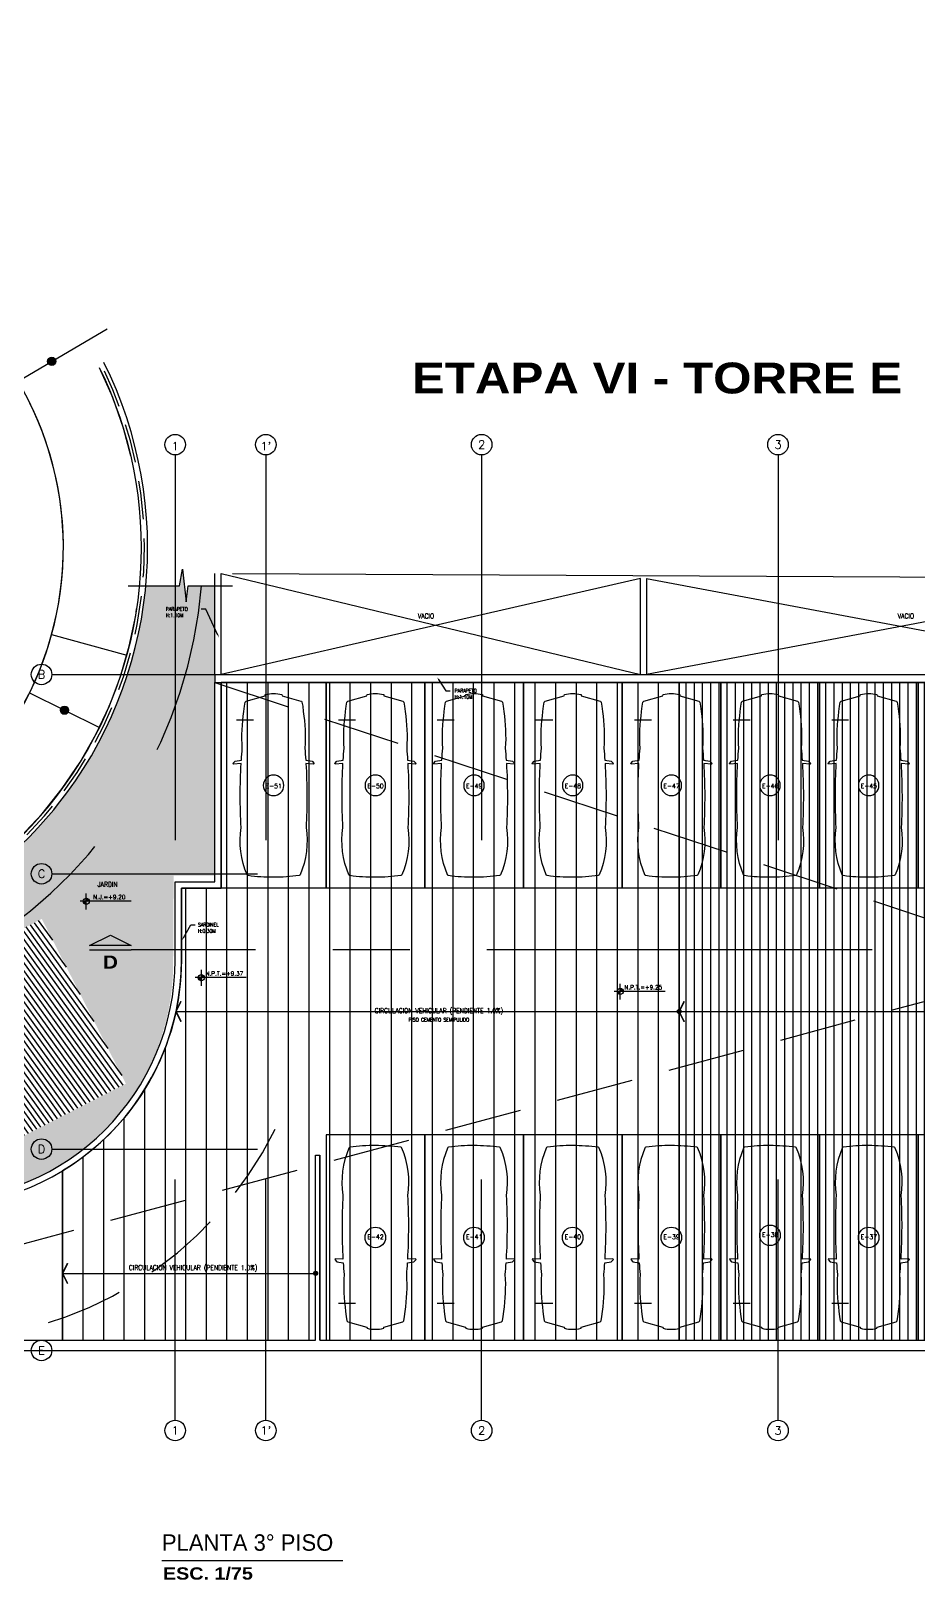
# Model space of a CAD drawing. Extents: x 226317 to 226469, y 8188101 to 8188260.
# Drawn here: x 226341.33 to 226362.91, y 8188106.07 to 8188143.77 of the extents above; entities that cross this region are included whole.
import ezdxf
from ezdxf import colors
from ezdxf.entities.mleader import LeaderData, LeaderLine
from ezdxf.enums import TextEntityAlignment as Align
from ezdxf.math import Vec2, Vec3

# ---------------------------------------------------------------- set-up
doc = ezdxf.new("R2010")
doc.units = 0
doc.header["$LTSCALE"] = 15
doc.set_wipeout_variables(frame=1)
for name, pattern in [('CENTER', [2, 1.25, -0.25, 0.25, -0.25]), ('HIDDEN2', [0.1875, 0.125, -0.0625]), ('PHANTOM', [2.5, 1.25, -0.25, 0.25, -0.25, 0.25, -0.25]), ('PHANTOM2', [1.25, 0.625, -0.125, 0.125, -0.125, 0.125, -0.125])]:
    doc.linetypes.add(name, pattern=pattern)
doc.layers.get('0').update_dxf_attribs({"color": 250})
for name, color, linetype in [('A-EJES', 250, 'PHANTOM'), ('A-HATCH', 250, 'Continuous'), ('A-LINEAS', 250, 'Continuous'), ('A-MOBILIARIO', 250, 'Continuous'), ('A-MURO BAJO', 250, 'Continuous'), ('A-NIVELES-NPT', 252, 'Continuous'), ('A-NUMERO ESTAC', 250, 'Continuous'), ('A-PROYECCIONES', 250, 'HIDDEN2'), ('A-TEXTO-ACABADO PISO', 250, 'Continuous'), ('A-TEXTO-AMBIENTES', 252, 'Continuous'), ('A-TEXTO-INDICACIONES', 250, 'Continuous'), ('A-TEXTO-TITULOS', 250, 'Continuous'), ('A_20_Barandas', 250, 'Continuous'), ('A_50_CortesElev', 250, 'CENTER'), ('A_50_Proyecciones', 250, 'HIDDEN2'), ('A_50_Simbologia', 250, 'Continuous'), ('DLP_MURO BAJO', 250, 'Continuous'), ('L11 Borde Laminas y Ejes', 150, 'Continuous'), ('MURO-BAJO', 250, 'Continuous'), ('VEGETACION', 250, 'Continuous')]:
    doc.layers.add(name, color=color, linetype=linetype)
doc.layers.add('AUDIT_D_230315173324-1', color=250, linetype='Continuous', lineweight=30)
doc.styles.add('R160-75', font='ariblk.ttf', dxfattribs={"height": 0.6})
doc.styles.add('R175-75', font='GOTHIC.TTF', dxfattribs={"height": 0.4})
doc.styles.add('R80', font='romans.shx', dxfattribs={"width": 0.8, "oblique": 15, "height": 0.1})
doc.styles.add('ROMANS', font='romans.shx', dxfattribs={"width": 0.8})
doc.styles.add('TXT_COTAS', font='romans.shx', dxfattribs={"width": 0.8})

# ---------------------------------------------------------------- blocks, each defined once
blk = doc.blocks.new('*U78')
at = {"ltscale": 0.5}
blk.add_line((2.1, 4.097), (1.687, 4.097), dxfattribs=at)
blk.add_lwpolyline([(0, 0), (2.4, 0), (2.4, 5), (0, 5)], close=True, dxfattribs=at)
blk.add_lwpolyline([(1.988, 3.029), (2.175, 3.018), (2.189, 3.033), (2.136, 3.092), (1.982, 3.115, 0.005253), (1.961, 3.403, 0.053235), (1.923, 4.298), (1.91, 4.424), (1.891, 4.525), (1.886, 4.535, 0.218656), (1.867, 4.551), (1.406, 4.68), (1.402, 4.708, 0.091554), (1.2, 4.734, 0.09162), (0.998, 4.709), (0.994, 4.682), (0.533, 4.552, 0.218656), (0.514, 4.536), (0.509, 4.527), (0.49, 4.425), (0.477, 4.3, 0.053235), (0.439, 3.404, 0.005253), (0.418, 3.116), (0.264, 3.093), (0.211, 3.034), (0.225, 3.019), (0.412, 3.03, 0.028265), (0.41, 1.476, 0.139924), (0.555, 0.325, 0.272148), (0.579, 0.306, 0.035353), (1.2, 0.266, 0.045639), (1.819, 0.305, 0.272148), (1.843, 0.324, 0.139889), (1.99, 1.475, 0.028265)], format="xyb", close=True, dxfattribs=at)
blk = doc.blocks.new('*U96')
at = {"ltscale": 0.5}
blk.add_line((2.177, 4.097), (1.764, 4.097), dxfattribs=at)
blk.add_lwpolyline([(0, 0), (2.554, 0), (2.554, 5), (0, 5)], close=True, dxfattribs=at)
blk.add_lwpolyline([(2.064, 3.029), (2.252, 3.018), (2.266, 3.033), (2.212, 3.092), (2.059, 3.115, 0.005253), (2.038, 3.403, 0.053235), (2, 4.298), (1.987, 4.424), (1.968, 4.525), (1.963, 4.535, 0.218656), (1.944, 4.551), (1.483, 4.68), (1.479, 4.708, 0.091554), (1.277, 4.734, 0.09162), (1.075, 4.709), (1.071, 4.682), (0.61, 4.552, 0.218656), (0.591, 4.536), (0.586, 4.527), (0.567, 4.425), (0.554, 4.3, 0.053235), (0.516, 3.404, 0.005253), (0.495, 3.116), (0.341, 3.093), (0.288, 3.034), (0.302, 3.019), (0.489, 3.03, 0.028265), (0.487, 1.476, 0.139924), (0.632, 0.325, 0.272148), (0.655, 0.306, 0.035353), (1.277, 0.266, 0.045639), (1.896, 0.305, 0.272148), (1.92, 0.324, 0.139889), (2.067, 1.475, 0.028265)], format="xyb", close=True, dxfattribs=at)
blk = doc.blocks.new('EJES 1P')
at = {"layer": 'A-EJES', "linetype": 'PHANTOM2'}
for points in [[(-2.231, 5.345), (-2.231, -4.158)], [(-0.026, 5.345), (-0.026, -4.158)], [(5.224, 5.345), (5.224, -4.158)], [(12.434, 5.345), (12.434, -4.158)], [(-5.234, 0), (-0.228, 0)], [(-5.234, -4.85), (-0.228, -4.85)], [(-5.234, -11.55), (-0.228, -11.55)], [(-2.231, -18.151), (-2.231, -12.292)], [(-0.026, -18.151), (-0.026, -12.292)], [(5.224, -18.151), (5.224, -12.292)], [(12.434, -18.151), (12.434, -12.292)], [(-5.234, -16.45), (-0.228, -16.45)]]:
    blk.add_lwpolyline(points, dxfattribs=at)
at = {"layer": 'A-EJES', "linetype": 'Continuous'}
for centre in [(-2.231, 5.592), (-0.026, 5.592), (5.224, 5.592), (12.434, 5.592), (-5.481, 0), (-5.481, -4.85), (-5.481, -11.55), (-5.481, -16.45), (-2.231, -18.398), (-0.026, -18.398), (5.224, -18.398), (12.434, -18.398)]:
    blk.add_circle(centre, 0.25, dxfattribs=at)
at = {"layer": 'A-EJES', "linetype": 'Continuous', "style": 'ROMANS'}
for s, p in [('1', (-2.231, 5.554)), ("1'", (-0.026, 5.554)), ('2', (5.224, 5.592)), ('3', (12.434, 5.592)), ('B', (-5.481, 0)), ('C', (-5.481, -4.85)), ('D', (-5.481, -11.55)), ('E', (-5.481, -16.45)), ('1', (-2.231, -18.398)), ("1'", (-0.026, -18.398)), ('2', (5.224, -18.398)), ('3', (12.434, -18.398))]:
    blk.add_text(s, height=0.2, dxfattribs=at).set_placement(p, align=Align.MIDDLE_CENTER)
blk = doc.blocks.new('*U70')
blk.add_line((-5.08, 3), (5.08, 3))
blk.add_lwpolyline([(5.08, 4.02), (-5.08, 4.02), (0, 6.56)], close=True)
at = {"linetype": 'Continuous', "style": 'R160-75'}
blk.add_attdef('A', text='', height=0.3, dxfattribs=at).set_placement((0, 0), align=Align.MIDDLE_CENTER)
blk = doc.blocks.new('Cortes-Elev.')
at = {"layer": 'A_50_CortesElev', "linetype": 'CENTER', "ltscale": 0.5}
blk.add_lwpolyline([(103.931, 28.354), (-19.094, 28.354)], dxfattribs=at)
ref = blk.add_blockref('*U70', (-19.602, 28.054), dxfattribs=dict(at, xscale=0.1000000000000001, yscale=0.1000000000000001, zscale=-0.1000000000000001))
ref.add_attrib('A', 'D', dxfattribs={"layer": '0', "linetype": 'Continuous', "extrusion": (0, 0, -1), "height": 0.32, "rotation": 180, "style": 'R160-75'}).set_placement((19.602, 28.054), align=Align.MIDDLE)
blk = doc.blocks.new('ROTONDA')
h = blk.add_hatch(color=251)
h.dxf.hatch_style = 1
edge = h.paths.add_edge_path()
edge.add_arc((8.587, 2.522), 0.1, 0, 360)
h = blk.add_hatch(color=251)
h.dxf.hatch_style = 1
edge = h.paths.add_edge_path()
edge.add_arc((3.813, -3.234), 0.1, 0, 360)
h = blk.add_hatch(color=251)
h.dxf.hatch_style = 1
edge = h.paths.add_edge_path()
edge.add_arc((2.159, -4.51), 0.1, 0, 360)
h = blk.add_hatch(color=251)
h.dxf.hatch_style = 1
edge = h.paths.add_edge_path()
edge.add_arc((6.825, -5.79), 0.1, 0, 360)
h = blk.add_hatch(color=251)
h.dxf.hatch_style = 1
edge = h.paths.add_edge_path()
edge.add_arc((-6.148, -7.558), 0.1, 0, 360)
h = blk.add_hatch(color=251)
h.dxf.hatch_style = 1
edge = h.paths.add_edge_path()
edge.add_arc((2.204, -9.109), 0.1, 0, 360)
at = {"layer": 'VEGETACION'}
h = blk.add_hatch(dxfattribs=at)
h.set_pattern_fill('AR-SAND', color=251, scale=0.005)
h.set_pattern_definition([(37.5, (-7940955.67495, 2009464.77548), (-0.00800015648, 0.2447066186647), [0, -0.19304, 0, -0.2159, 0, -0.206375]), (7.5, (-7940955.67495, 2009464.77548), (0.224761641569, 0.358412550284), [0, -0.10414, 0, -0.17399, 0, -0.066675]), (327.5, (-7940955.83116, 2009464.77548), (0.395496185121, 0.000718592339), [0, -0.0635, 0, -0.2286, 0, -0.29845]), (317.5, (-7940955.83116, 2009464.77548), (0.381778226236, 0.111464661629), [0, -0.03175, 0, -0.14986, 0, -0.17145])])
edge = h.paths.add_edge_path()
edge.add_arc((0, 0), 1.8, 0, 360)
at = {"color": 251}
for centre in [(8.587, 2.522), (3.813, -3.234), (2.159, -4.51), (6.825, -5.79), (-6.148, -7.558, 0), (2.204, -9.109, 0)]:
    blk.add_circle(centre, 0.1, dxfattribs=at)
at = {"layer": 'A_20_Barandas', "color": 251, "linetype": 'HIDDEN2', "ltscale": 0.5}
blk.add_line((-12.009, 2.095), (-10.139, 2.095), dxfattribs=at)
at = {"layer": 'A_20_Barandas', "color": 251}
for points in [[(7.29, -6.772, 0.491123), (4.712, 8.763)], [(7.32, -6.812, 0.489226), (4.797, 8.774)]]:
    blk.add_lwpolyline(points, format="xyb", dxfattribs=at)
at = {"layer": 'A_20_Barandas', "color": 251, "linetype": 'HIDDEN2', "ltscale": 0.5}
blk.add_arc((-0.532, -0.587, 0), 9.975, 164.3976, 283.7945, dxfattribs=at)
at = {"layer": 'A_50_Proyecciones', "color": 251}
blk.add_lwpolyline([(-12.009, 5.37), (-12.009, 2.17), (-12.309, 2.17), (-12.309, 5.37)], close=True, dxfattribs=at)
at = {"layer": 'A_50_Simbologia', "color": 251}
for p, q in [((-1.991, -0.187), (-8.529, -0.803)), ((-10.391, -1.515, 0), (-8.496, -1.337, 0)), ((3.569, -7.457), (0.863, -1.804)), ((2.922, -7.804, 0), (2.922, -7.804, 0))]:
    blk.add_line(p, q, dxfattribs=at)
for points in [[(4.626, 8.752), (3.738, 7.073)], [(5.247, 8.63), (5.247, 8.63)], [(-12.159, 2.17), (-12.159, 5.37)], [(7.676, 2.254), (9.499, 2.789)], [(7.964, 0.762), (9.855, 0.943)], [(6.101, -5.175), (7.549, -6.404)]]:
    blk.add_lwpolyline(points, dxfattribs=at)
at = {"layer": 'A_50_Simbologia', "color": 251, "const_width": 0.1}
for points in [[(4.46, 8.077), (4.182, 7.913), (4.203, 7.59)], [(2.233, 5.086), (1.719, 4.695), (1.835, 4.06)], [(9.199, 0.711), (8.909, 0.853), (8.651, 0.658)], [(-4.398, -0.753), (-4.978, -0.469), (-5.494, -0.857)]]:
    blk.add_lwpolyline(points, dxfattribs=at)
at = {"layer": 'A_50_Simbologia', "color": 251, "const_width": 0.025}
for points in [[(4.182, 7.913, -0.202435), (8.587, 2.522, -0.202435)], [(1.719, 4.695, -0.521663), (3.813, -3.234, -0.521663)], [(6.825, -5.79, 0.202412), (8.909, 0.853, 0.202412)], [(2.158, -4.51, -0.521652), (-4.978, -0.469)]]:
    blk.add_lwpolyline(points, format="xyb", dxfattribs=at)
at = {"layer": 'A_50_Simbologia', "color": 251}
blk.add_lwpolyline([(2.751, 7.512), (0.688, 1.878, -0.521658), (1.525, -1.294), (6.101, -5.175, 0.521656), (2.751, 7.512)], format="xyb", close=True, dxfattribs=at)
for points in [[(-1.991, -0.187, 0.521658), (0.863, -1.804, 0.761872)], [(-1.991, -0.187, 0.521658), (0.863, -1.804, 0)]]:
    blk.add_lwpolyline(points, format="xyb", dxfattribs=at)
at = {"layer": 'A_50_Simbologia', "color": 251, "elevation": 0}
for points in [[(-5.551, -6.817), (-6.745, -8.298)], [(-4.283, -7.653), (-5.175, -9.333)], [(1.914, -8.205), (2.684, -10.6)]]:
    blk.add_lwpolyline(points, dxfattribs=at)
at = {"layer": 'A_50_Simbologia', "color": 251}
for centre, radius, start, end in [((0, 0), 2, 185.3771, 295.5737), ((-0.532, -0.588, 0), 8, 185.3773, 295.5735)]:
    blk.add_arc(centre, radius, start, end, dxfattribs=at)
at = {"layer": 'AUDIT_D_230315173324-1', "color": 34}
for points in [[(-12.309, 5.37), (-12.009, 5.37), (-12.009, 5.689), (-12.279, 5.671), (-12.309, 5.673)], [(-12.309, 2.17), (-12.309, 1.87), (-12.009, 1.87), (-12.009, 2.17)]]:
    blk.add_lwpolyline(points, close=True, dxfattribs=at)
at = {"layer": 'MURO-BAJO', "color": 251}
for p, q in [((-12.009, 2.17), (-10.04, 2.17)), ((-8.832, -4.473), (-8.763, -4.607)), ((4.848, -8.764), (3.755, -7.342, 0))]:
    blk.add_line(p, q, dxfattribs=at)
for points in [[(-8.054, 5.756), (-5.904, 5.9, 0.152672), (-4.986, 6.256, -0.072126), (-3.003, 7.415, 0.314135), (-2.691, 7.894), (-2.909, 14.793)], [(1.839, 14.943), (2.068, 8.086, 0.317701), (2.417, 7.626, -0.543147), (5.981, -5.313), (7.154, -6.842, 0.497849), (4.626, 8.752)], [(7.382, -6.893, 0.485551), (4.964, 8.796)], [(-12.009, 5.492), (-8.054, 5.756, -0.005249), (-7.899, 5.967), (-12.009, 5.689)]]:
    blk.add_lwpolyline(points, format="xyb", dxfattribs=at)
blk.add_lwpolyline([(-12.009, 2.02), (-10.237, 2.02)], dxfattribs=at)
at = {"layer": 'MURO-BAJO', "color": 251, "elevation": 0}
blk.add_lwpolyline([(-8.453, -6.773), (-8.359, -6.89)], dxfattribs=at)
at = {"layer": 'MURO-BAJO', "color": 251}
for radius in [2, 1.8]:
    blk.add_circle((0, 0), radius, dxfattribs=at)
for centre, radius, start, end in [((-0.532, -0.587, 0), 10.05, 164.9602, 217.9848), ((-0.532, -0.587, 0), 9.9, 163.8248, 283.6034), ((-9.992, 0.632, 0), 1.539, 353.4713, 91.7691), ((-0.532, -0.588, 0), 8, 172.4972, 302.4023), ((-0.532, -0.588, 0), 8, 177.8004, 178.1656), ((-0.532, -0.588, 0), 10.05, 218.8399, 283.9826)]:
    blk.add_arc(centre, radius, start, end, dxfattribs=at)
blk = doc.blocks.new('SIM NIVEL PLANTA')
at = {"linetype": 'Continuous'}
h = blk.add_hatch(dxfattribs=at)
h.set_pattern_fill('_USER', color=256, scale=0.099996, angle=45, style=0, pattern_type=0)
h.set_pattern_definition([(45, (35396.10581, 26516.4892), (-0.0707080889, 0.0707080889), [])])
h.paths.add_polyline_path([(-17.03, 0), (-15.53, 0, 0.409209), (-17.03, 1.47)])
h.paths.add_polyline_path([(-18.53, 0, 0.419236), (-17.03, -1.53), (-17.03, 0)])
for p, q in [((4.81, 0), (-20, 0)), ((-17.03, -3.97), (-17.03, 3.72))]:
    blk.add_line(p, q)
blk.add_circle((-17.03, -0.03), 1.5, dxfattribs=at)
at = {"style": 'R80'}
blk.add_attdef('N.P.T.+0.00', text='', height=2.03, dxfattribs=at).set_placement((-5.83, 2.01), align=Align.MIDDLE_CENTER)
blk = doc.blocks.new('EJE')
at = {"linetype": 'Continuous'}
blk.add_circle((0, 0), 0.5, dxfattribs=at)
at = {"layer": 'A-TEXTO-INDICACIONES', "style": 'ROMANS'}
blk.add_attdef('EJE', text='', height=0.22, rotation=0, dxfattribs=at).set_placement((0.007, 0.028), align=Align.MIDDLE_CENTER)

msp = doc.modelspace()

# ---------------------------------------------------------------- hatches: boundary and pattern name
h = msp.add_hatch(color=8)
h.dxf.hatch_style = 1
edge = h.paths.add_edge_path()
edge.add_arc((226357.096, 8188119.907), 0.05, 0, 360)
h = msp.add_hatch(color=8)
h.dxf.hatch_style = 1
edge = h.paths.add_edge_path()
edge.add_arc((226348.2528, 8188113.5369), 0.05, 0, 360)
at = {"layer": 'A-HATCH'}
h = msp.add_hatch(dxfattribs=at)
h.set_pattern_fill('_USER', color=8, scale=0.5, angle=90, pattern_type=0)
h.set_pattern_definition([(90, (226357.0971, 8188119.91416), (-0.5, 3e-17), [])])
edge = h.paths.add_edge_path()
edge.add_line((226344.9871, 8188122.9096), (226344.9871, 8188121.1595))
edge.add_arc((226338.9871, 8188121.1596), 6, 301.22057, 359.9991, ccw=False)
edge.add_line((226342.0971, 8188116.0285), (226342.0971, 8188111.9096))
edge.add_line((226342.0971, 8188111.9096), (226348.2528, 8188111.9096))
edge.add_line((226348.2528, 8188111.9096), (226348.2528, 8188116.4096))
edge.add_line((226348.2528, 8188116.4096), (226348.3528, 8188116.4096))
edge.add_line((226348.3528, 8188116.4096), (226348.3528, 8188111.9096))
edge.add_line((226348.3528, 8188111.9096), (226357.0971, 8188111.9096))
edge.add_line((226357.0971, 8188111.9096), (226357.0971, 8188127.9096))
edge.add_line((226357.0971, 8188127.9096), (226345.9533, 8188127.9096))
edge.add_line((226345.9533, 8188127.9096), (226345.9533, 8188122.9096))
edge.add_line((226345.9533, 8188122.9096), (226344.9871, 8188122.9096))
h = msp.add_hatch(dxfattribs=at)
h.set_pattern_fill('_USER', color=8, scale=0.2, angle=90, pattern_type=0)
h.set_pattern_definition([(90, (226388.46709, 8188119.90958), (-0.2, 1e-17), [])])
h.paths.add_polyline_path([(226357.0971, 8188127.9096), (226357.0971, 8188111.9096), (226388.2171, 8188111.9096), (226388.2171, 8188127.9096)])
h.paths.add_polyline_path([(226374.1471, 8188127.9095), (226374.4471, 8188127.9095), (226374.4471, 8188111.9096), (226374.1471, 8188111.9096)], flags=16)
at = {"layer": 'VEGETACION'}
h = msp.add_hatch(dxfattribs=at)
h.set_pattern_fill('AR-SAND', color=8, scale=0.005, angle=102.61729)
h.set_pattern_definition([(140.1172915297, (0, 0), (-0.2370496336957, -0.0612601247693), [0, -0.19304, 0, -0.2159, 0, -0.206375]), (110.1172915297, (0, 0), (-0.398853632661, 0.141043012713), [0, -0.10414, 0, -0.17399, 0, -0.066675]), (70.1172915297, (0.03412, -0.15244), (-0.0870925387085, 0.3857883338326), [0, -0.0635, 0, -0.2286, 0, -0.29845]), (60.1172915297, (0.03412, -0.15244), (-0.192167668055, 0.348210528523), [0, -0.03175, 0, -0.14986, 0, -0.17145])])
edge = h.paths.add_edge_path()
edge.add_line((226333.6911, 8188121.1562), (226334.0781, 8188119.4272))
edge.add_line((226334.0781, 8188119.4272), (226334.2245, 8188119.4599))
edge.add_line((226334.2245, 8188119.4599), (226334.29, 8188119.1672))
edge.add_line((226334.29, 8188119.1672), (226334.1887, 8188119.1445))
edge.add_line((226334.1887, 8188119.1445), (226334.5787, 8188117.5013))
edge.add_arc((226337.3519, 8188118.1598), 2.8504, 193.35729, 269.38163)
edge.add_line((226337.3212, 8188115.3096), (226338.6328, 8188115.3096))
edge.add_arc((226338.9993, 8188121.0865), 5.7885, 266.36937, 360.71778)
edge.add_line((226344.7873, 8188121.159), (226344.7992, 8188123.2098))
edge.add_line((226344.7992, 8188123.2098), (226345.8151, 8188123.2104))
edge.add_line((226345.8151, 8188123.2104), (226345.8033, 8188130.2661))
edge.add_line((226345.8033, 8188130.2661), (226345.1501, 8188130.2661))
edge.add_line((226345.1501, 8188130.2661), (226345.1024, 8188129.8774))
edge.add_line((226345.1024, 8188129.8774), (226345.0144, 8188130.6694))
edge.add_line((226345.0144, 8188130.6694), (226344.9445, 8188130.2661))
edge.add_line((226344.9445, 8188130.2661), (226344.1226, 8188130.2661))
edge.add_arc((226334.1159, 8188131.1972), 10.05, 267.57742, 354.68397, ccw=False)

# ---------------------------------------------------------------- linework, layer by layer
at = {"color": 8}
for p, q in [((226345.8033, 8188128.1096), (226345.8033, 8188130.5661)), ((226345.9533, 8188128.1096), (226345.9533, 8188130.5661)), ((226344.8554, 8188119.9093), (226357.095, 8188119.9091)), ((226357.0948, 8188119.9096), (226388.2171, 8188119.9091))]:
    msp.add_line(p, q, dxfattribs=at)
msp.add_lwpolyline([(226343.6894, 8188130.2661), (226344.9445, 8188130.2661), (226345.0144, 8188130.6694), (226345.1024, 8188129.8774), (226345.1501, 8188130.2661), (226346.2322, 8188130.2661)], dxfattribs=at)
msp.add_lwpolyline([(226346.2322, 8188130.5661), (226370.5841, 8188130.4457), (226370.654, 8188130.849), (226370.7419, 8188130.057), (226370.7896, 8188130.4457), (226396.9321, 8188130.4457)])
at = {"color": 8, "const_width": 0.0375}
for points in [[(226344.9809, 8188119.6593), (226344.8554, 8188119.9093), (226344.9809, 8188120.1593)], [(226357.2215, 8188119.6573), (226357.0959, 8188119.9073), (226357.2215, 8188120.1573)], [(226342.2226, 8188113.2848), (226342.0971, 8188113.5348), (226342.2226, 8188113.7848)]]:
    msp.add_lwpolyline(points, dxfattribs=at)
at = {"color": 8}
for centre in [(226357.096, 8188119.907), (226348.2528, 8188113.5369)]:
    msp.add_circle(centre, 0.05, dxfattribs=at)
at = {"color": 8, "linetype": 'PHANTOM'}
msp.add_arc((226334.1159, 8188131.1972, 0), 9.9, 242.80743, 26.22066, dxfattribs=at)
at = {"color": 8, "linetype": 'HIDDEN2', "ltscale": 3}
msp.add_arc((226334.1159, 8188131.1972, 0), 11.4, 249.62614, 355.3148, dxfattribs=at)
at = {"layer": 'A-LINEAS', "color": 8}
msp.add_lwpolyline([(226344.9871, 8188122.9096), (226344.9871, 8188121.1595, -0.2622449), (226342.0971, 8188116.0285), (226342.0971, 8188111.9096), (226348.2528, 8188111.9096), (226348.2528, 8188116.4096), (226348.3528, 8188116.4096), (226348.3528, 8188111.9096), (226357.0971, 8188111.9096), (226357.0971, 8188127.9096), (226345.9533, 8188127.9096), (226345.9533, 8188122.9096)], format="xyb", close=True, dxfattribs=at)
msp.add_lwpolyline([(226357.0971, 8188127.9096), (226357.0971, 8188111.9096), (226388.2171, 8188111.9096), (226388.2171, 8188127.9096)], close=True, dxfattribs=at)
msp.add_lwpolyline([(226342.0971, 8188113.5348), (226348.2538, 8188113.5348)], dxfattribs=at)
at = {"layer": 'A-MURO BAJO', "color": 8}
for p, q in [((226345.9533, 8188130.5661), (226356.1527, 8188128.1096)), ((226356.1527, 8188130.4457), (226345.9533, 8188128.1096)), ((226356.1527, 8188128.1096), (226356.1527, 8188130.4457)), ((226356.3027, 8188130.4457), (226356.3027, 8188128.1096)), ((226356.3027, 8188130.4457), (226368.7027, 8188128.1094, 0)), ((226368.7027, 8188130.4457, 0), (226356.3027, 8188128.1096)), ((226345.8033, 8188128.1096), (226345.8033, 8188127.9096)), ((226345.8036, 8188128.1096), (226368.7027, 8188128.1096, 0)), ((226348.2528, 8188111.9096), (226348.2528, 8188116.4096)), ((226348.2528, 8188116.4096), (226348.3528, 8188116.4096)), ((226348.3528, 8188111.9096), (226348.3528, 8188116.4096))]:
    msp.add_line(p, q, dxfattribs=at)
for points in [[(226344.8371, 8188121.1595), (226344.8371, 8188123.0596), (226345.8033, 8188123.0596), (226345.8033, 8188127.9096)], [(226344.9871, 8188121.1595), (226344.9871, 8188122.9096), (226345.9533, 8188122.9096), (226345.9533, 8188127.9096)], [(226345.8033, 8188127.9096), (226368.7027, 8188127.9096)], [(226330.8706, 8188118.4012), (226332.4114, 8188111.9096), (226348.2528, 8188111.9096)]]:
    msp.add_lwpolyline(points, dxfattribs=at)
for points in [[(226338.9871, 8188115.1596, 0.4142089), (226344.9871, 8188121.1595)], [(226338.9871, 8188115.3096, 0.4142089), (226344.8371, 8188121.1595, 0.4142089)]]:
    msp.add_lwpolyline(points, format="xyb", dxfattribs=at)
at = {"layer": 'A-MURO BAJO'}
for points in [[(226330.6266, 8188118.3465), (226332.2138, 8188111.6596), (226463.9571, 8188111.6596)], [(226348.3928, 8188111.9096), (226463.7071, 8188111.9096), (226463.7071, 8188116.9096)]]:
    msp.add_lwpolyline(points, dxfattribs=at)
at = {"layer": 'A-PROYECCIONES'}
for p, q in [((226332.4114, 8188111.9096), (226391.9021, 8188127.9095)), ((226345.8033, 8188127.9096), (226394.1071, 8188111.9027))]:
    msp.add_line(p, q, dxfattribs=at)
at = {"layer": 'A-PROYECCIONES', "color": 8}
msp.add_lwpolyline([(226330.8706, 8188118.4012), (226331.2706, 8188116.7161, 0.3453891), (226337.3056, 8188111.9096), (226338.9871, 8188111.9096, 0.2848413), (226347.2722, 8188117.0462, 0.2803707)], format="xyb", dxfattribs=at)
at = {"layer": 'A-TEXTO-TITULOS', "color": 8}
msp.add_lwpolyline([(226344.5149, 8188106.5461), (226348.9138, 8188106.5461)], dxfattribs=at)

# ---------------------------------------------------------------- block references
at = {"color": 8, "rotation": 102.6172915297009}
msp.add_blockref('ROTONDA', (226333.4265, 8188131.5876, 0), dxfattribs=at)
msp.add_blockref('EJES 1P', (226347.0678, 8188128.1096))
at = {"layer": 'A-MOBILIARIO', "color": 8, "xscale": -1}
for name, p in [('*U96', (226348.5071, 8188122.9096)), ('*U78', (226350.9071, 8188122.9096)), ('*U78', (226353.3071, 8188122.9096)), ('*U78', (226355.7071, 8188122.9096)), ('*U78', (226358.1071, 8188122.9096)), ('*U78', (226360.5071, 8188122.9096)), ('*U78', (226362.9071, 8188122.9096)), ('*U78', (226365.3071, 8188122.9096))]:
    msp.add_blockref(name, p, dxfattribs=at)
at = {"layer": 'A-MOBILIARIO', "color": 8, "rotation": 180}
for p in [(226350.9071, 8188116.9096), (226353.3071, 8188116.9096), (226355.7071, 8188116.9096), (226358.1071, 8188116.9096), (226360.5071, 8188116.9096), (226362.9071, 8188116.9096), (226365.3071, 8188116.9096)]:
    msp.add_blockref('*U78', p, dxfattribs=at)
at = {"layer": 'A-NIVELES-NPT', "color": 8, "xscale": 0.05, "yscale": 0.05, "zscale": 0.05}
for p, values in [((226343.5262, 8188122.592), {'N.P.T.+0.00': 'N.J.=+9.20'}), ((226346.3262, 8188120.7319), {'N.P.T.+0.00': 'N.P.T.=+9.37'}), ((226356.5154, 8188120.3967), {'N.P.T.+0.00': 'N.P.T.=+9.25'})]:
    msp.add_blockref('SIM NIVEL PLANTA', p, dxfattribs=at).add_auto_attribs(values)
at = {"layer": 'A-NUMERO ESTAC', "color": 8}
ref = msp.add_blockref('EJE', (226347.2302, 8188125.4098), dxfattribs=dict(at, xscale=-0.5, yscale=0.5, zscale=0.5, rotation=180))
ref.add_attrib('EJE', 'E-51', dxfattribs={"layer": 'A-TEXTO-INDICACIONES', "height": 0.11, "rotation": 360, "style": 'ROMANS'}).set_placement((226347.2336, 8188125.396), align=Align.MIDDLE_CENTER)
ref = msp.add_blockref('EJE', (226349.7071, 8188125.4098), dxfattribs=dict(at, xscale=-0.5, yscale=0.5, zscale=0.5, rotation=180))
ref.add_attrib('EJE', 'E-50', dxfattribs={"layer": 'A-TEXTO-INDICACIONES', "height": 0.11, "rotation": 360, "style": 'ROMANS'}).set_placement((226349.7105, 8188125.396), align=Align.MIDDLE_CENTER)
ref = msp.add_blockref('EJE', (226352.1071, 8188125.4098), dxfattribs=dict(at, xscale=-0.5, yscale=0.5, zscale=0.5, rotation=180))
ref.add_attrib('EJE', 'E-49', dxfattribs={"layer": 'A-TEXTO-INDICACIONES', "height": 0.11, "rotation": 360, "style": 'ROMANS'}).set_placement((226352.1105, 8188125.396), align=Align.MIDDLE_CENTER)
ref = msp.add_blockref('EJE', (226354.5071, 8188125.4098), dxfattribs=dict(at, xscale=-0.5, yscale=0.5, zscale=0.5, rotation=180))
ref.add_attrib('EJE', 'E-48', dxfattribs={"layer": 'A-TEXTO-INDICACIONES', "height": 0.11, "rotation": 360, "style": 'ROMANS'}).set_placement((226354.5105, 8188125.396), align=Align.MIDDLE_CENTER)
ref = msp.add_blockref('EJE', (226356.9071, 8188125.4098), dxfattribs=dict(at, xscale=-0.5, yscale=0.5, zscale=0.5, rotation=180))
ref.add_attrib('EJE', 'E-47', dxfattribs={"layer": 'A-TEXTO-INDICACIONES', "height": 0.11, "rotation": 360, "style": 'ROMANS'}).set_placement((226356.9105, 8188125.396), align=Align.MIDDLE_CENTER)
ref = msp.add_blockref('EJE', (226359.3071, 8188125.4098), dxfattribs=dict(at, xscale=-0.5, yscale=0.5, zscale=0.5, rotation=180))
ref.add_attrib('EJE', 'E-46', dxfattribs={"layer": 'A-TEXTO-INDICACIONES', "height": 0.11, "rotation": 360, "style": 'ROMANS'}).set_placement((226359.3105, 8188125.396), align=Align.MIDDLE_CENTER)
ref = msp.add_blockref('EJE', (226361.7071, 8188125.4098), dxfattribs=dict(at, xscale=-0.5, yscale=0.5, zscale=0.5, rotation=180))
ref.add_attrib('EJE', 'E-45', dxfattribs={"layer": 'A-TEXTO-INDICACIONES', "height": 0.11, "rotation": 360, "style": 'ROMANS'}).set_placement((226361.7105, 8188125.396), align=Align.MIDDLE_CENTER)
at = {"layer": 'A-NUMERO ESTAC', "color": 8, "xscale": 0.5, "yscale": 0.5, "zscale": 0.5}
for p, values in [((226359.3071, 8188114.4622), {'EJE': 'E-38'}), ((226349.7071, 8188114.4094), {'EJE': 'E-42'}), ((226352.1071, 8188114.4094), {'EJE': 'E-41'}), ((226354.5071, 8188114.4094), {'EJE': 'E-40'}), ((226356.9071, 8188114.4094), {'EJE': 'E-39'}), ((226361.7071, 8188114.4094), {'EJE': 'E-37'})]:
    msp.add_blockref('EJE', p, dxfattribs=at).add_auto_attribs(values)
at = {"layer": 'A_50_CortesElev'}
msp.add_blockref('Cortes-Elev.', (226362.8621, 8188093.0552), dxfattribs=at)

# ---------------------------------------------------------------- texts
at = {"layer": 'A-TEXTO-ACABADO PISO', "color": 8, "insert": (226351.2529, 8188119.7535), "char_height": 0.09, "attachment_point": 2, "style": 'ROMANS'}
msp.add_mtext_dynamic_manual_height_columns('PISO CEMENTO SEMIPULIDO', width=1.586307, gutter_width=12.5, heights=[0], dxfattribs=at)
at = {"layer": 'A-TEXTO-AMBIENTES', "color": 8, "char_height": 0.12, "attachment_point": 5, "style": 'ROMANS'}
for s, insert, width in [('VACIO', (226350.9386, 8188129.5317), 2.556211), ('VACIO', (226362.6128, 8188129.5317), 2.556211), ('JARDIN', (226343.1922, 8188123.001), 2.556211), ('CIRCULACION VEHICULAR (PENDIENTE 1.0%)', (226351.2527, 8188119.9092), 4.147711), ('CIRCULACION VEHICULAR (PENDIENTE 1.0%)', (226345.2732, 8188113.6566), 4.147711)]:
    msp.add_mtext(s, dxfattribs=dict(at, insert=insert, width=width))
at = {"layer": 'A-TEXTO-TITULOS', "color": 8, "attachment_point": 1}
for s, insert, char_height, width, style in [('PLANTA 3° PISO', (226344.5149, 8188107.1855), 0.4, 7.47408, 'R175-75'), ('ESC. 1/75', (226344.5401, 8188106.3824), 0.3, 10.725123, 'R160-75')]:
    msp.add_mtext(s, dxfattribs=dict(at, insert=insert, char_height=char_height, width=width, style=style))
at = {"layer": 'L11 Borde Laminas y Ejes', "color": 8, "style": 'R160-75'}
msp.add_text('ETAPA VI - TORRE E', height=0.75, dxfattribs=at).set_placement((226356.5576, 8188134.9477), align=Align.CENTER)

# ---------------------------------------------------------------- leaders
at = {"layer": 'A-TEXTO-INDICACIONES', "color": 8}
ml = msp.add_multileader_mtext('Standard', dxfattribs=at)
ml.set_content('\\pxsm1,ql,t16;PARAPETO\\PH:1.10M', color=8, style='TXT_COTAS')
ml.set_leader_properties(color=256)
ml.build(insert=Vec2(0, 0))
ml.multileader.update_dxf_attribs({"dogleg_length": 0.1105, "arrow_head_size": 0.07})
ctx = ml.context
ctx.base_point, ctx.char_height, ctx.arrow_head_size, ctx.landing_gap_size, ctx.plane_origin = Vec3(226344.8605, 8188129.7008), 0.09, 0.07, 0.05, Vec3(226344.4258, 8188129.2606)
ctx.text_align_type = 2
notes = []
notes.append((ctx, [(1, (1, 1, 0), (226345.5818, 8188129.7008), (-1, 0), 0.1105, [(0, [(226345.9061, 8188129.0044)], 0, [])])]))
ctx.mtext.insert, ctx.mtext.width, ctx.mtext.defined_height, ctx.mtext.alignment, ctx.mtext.flow_direction = Vec3(226345.4213, 8188129.7458), 0.813017, 0.4369, 3, 5
ml = msp.add_multileader_mtext('Standard', dxfattribs=at)
ml.set_content('\\pxsm1,ql,t16;PARAPETO\\PH:1.10M', color=8, style='TXT_COTAS')
ml.set_leader_properties(color=256)
ml.build(insert=Vec2(0, 0))
ml.multileader.update_dxf_attribs({"dogleg_length": 0.1105, "arrow_head_size": 0.07})
ctx = ml.context
ctx.base_point, ctx.char_height, ctx.arrow_head_size, ctx.landing_gap_size, ctx.plane_origin = Vec3(226351.5276, 8188127.7134), 0.09, 0.07, 0.05, Vec3(226351.2639, 8188127.2731)
ctx.text_align_type = 2
notes.append((ctx, [(0, (1, 1, 0), (226351.4171, 8188127.7134), (1, 0), 0.1105, [(0, [(226351.2078, 8188128.0435)], 0, [])])]))
ctx.mtext.insert, ctx.mtext.width, ctx.mtext.defined_height, ctx.mtext.alignment, ctx.mtext.flow_direction = Vec3(226352.0885, 8188127.7584), 0.450467, 0.4369, 3, 5
ml = msp.add_multileader_mtext('Standard', dxfattribs=at)
ml.set_content('\\pxsm1,ql,t16;SARDINEL H:0.30M', color=8, style='TXT_COTAS')
ml.set_leader_properties(color=256)
ml.build(insert=Vec2(0, 0))
ml.multileader.update_dxf_attribs({"dogleg_length": 0.1105, "arrow_head_size": 0.07})
ctx = ml.context
ctx.base_point, ctx.char_height, ctx.arrow_head_size, ctx.landing_gap_size, ctx.plane_origin = Vec3(226345.3265, 8188122.0188), 0.09, 0.07, 0.05, Vec3(226344.9989, 8188121.8264)
ctx.text_align_type = 2
notes.append((ctx, [(0, (1, 1, 0), (226345.216, 8188122.0188), (1, 0), 0.1105, [(0, [(226345.0013, 8188121.6402)], 0, [])])]))
ctx.mtext.insert, ctx.mtext.width, ctx.mtext.defined_height, ctx.mtext.alignment, ctx.mtext.flow_direction = Vec3(226345.8633, 8188122.0638), 0.471998, 0.4369, 3, 5
for ctx, leaders in notes:
    for number, flags, end, landing, length, lines in leaders:
        leader = LeaderData()
        leader.index, (leader.has_last_leader_line, leader.has_dogleg_vector, leader.attachment_direction) = number, flags
        leader.last_leader_point, leader.dogleg_vector, leader.dogleg_length = Vec3(end), Vec3(landing), length
        for number, points, colour, breaks in lines:
            line = LeaderLine()
            line.index, line.vertices, line.color, line.breaks = number, Vec3.list(points), colors.encode_raw_color(colour), breaks
            leader.lines.append(line)
        ctx.leaders.append(leader)

# ---------------------------------------------------------------- next in the draw order: wipeouts: each hides what was drawn before it
at = {"color": 8}
msp.add_wipeout([(226336.2519, 8188119.4257), (226338.3031, 8188115.4204), (226343.6367, 8188118.1518), (226341.5923, 8188122.1606)], dxfattribs=at).translate(0, 0, 0).dxf.layer = 'A-MURO BAJO'

# ---------------------------------------------------------------- next in the draw order: hatches: boundary and pattern name
at = {"layer": 'A-HATCH'}
h = msp.add_hatch(dxfattribs=at)
h.set_pattern_fill('ANSI31', color=8, scale=0.035, angle=80.74839)
h.set_pattern_definition([(125.748392175, (8271513.97646, 6648065.13108), (-0.090187980618, -0.064922213279), [])])
h.paths.add_polyline_path([(226338.3031, 8188115.4204), (226343.6435, 8188118.1553), (226341.5923, 8188122.1606), (226336.2518, 8188119.4256)])

# ---------------------------------------------------------------- next in the draw order: block references
at = {"layer": 'DLP_MURO BAJO'}
msp.add_blockref('EJES 1P', (226347.0678, 8188128.1096), dxfattribs=at)

doc.saveas('drawing.dxf')
